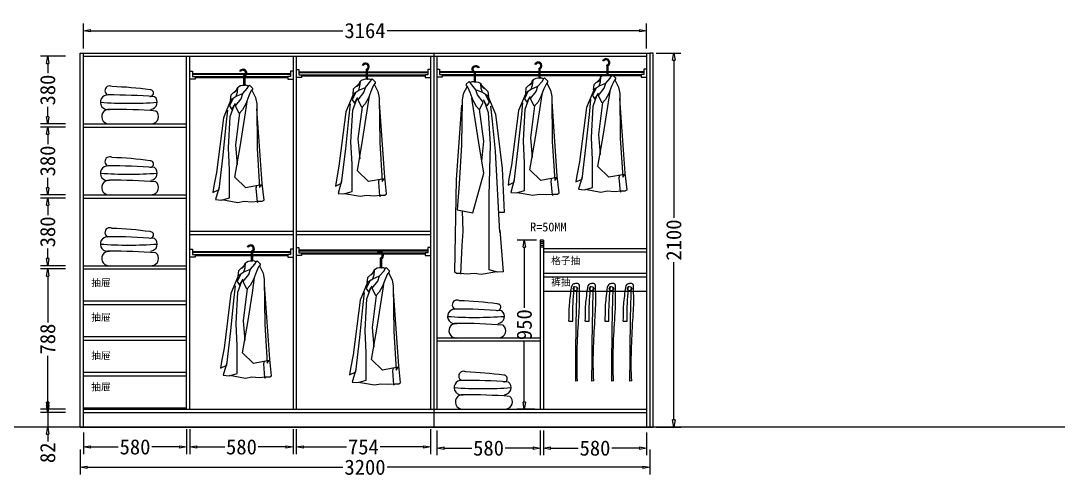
# Model space of a CAD drawing. Header units: millimetres. Extents: x 304407 to 361076, y -1262425 to -1203358.
# Drawn here: x 328569 to 334398, y -1259102 to -1256539 of the extents above; entities that cross this region are included whole.
import ezdxf

# ---------------------------------------------------------------- set-up
doc = ezdxf.new("R2010")
doc.units = ezdxf.units.MM
doc.header["$LTSCALE"] = 20
doc.layers.get('Defpoints').update_dxf_attribs({"color": 250})
for name, color, linetype in [('4', 1, 'Continuous'), ('6', 6, 'Continuous'), ('8', 8, 'Continuous'), ('LAYER10', 11, 'Continuous'), ('LAYER8', 11, 'Continuous'), ('图层3', 4, 'Continuous'), ('墙体', 40, 'Continuous')]:
    doc.layers.add(name, color=color, linetype=linetype)
doc.styles.get("Standard").update_dxf_attribs({"font": 'SimSun.ttf', "height": 85})
doc.styles.add('text', font='SimSun.ttf', dxfattribs={"height": 85})
doc.dimstyles.new('周文晶', dxfattribs={"dimtxt": 70, "dimasz": 40, "dimexe": 40, "dimexo": 30, "dimgap": 10, "dimtad": 0, "dimdec": 0, "dimtxsty": 'Standard', "dimblk": 'CLOSEDBLANK', "dimcen": 200, "dimclrd": 256, "dimclre": 256, "dimadec": 0, "dimazin": 0, "dimtfac": 1, "dimtdec": 0, "dimtmove": 0, "dimatfit": 3, "dimldrblk": 'CLOSEDBLANK', "dimfxl": 100, "dimfxlon": 1, "dimarcsym": 0})

# ---------------------------------------------------------------- blocks, each defined once
blk = doc.blocks.new('_ClosedBlank')
at = {"color": 0, "linetype": 'ByBlock', "lineweight": -2}
for p, q in [((-1, 0.17), (0, 0)), ((-1, 0.17), (-1, -0.17)), ((0, 0), (-1, -0.17))]:
    blk.add_line(p, q, dxfattribs=at)
blk = doc.blocks.new('*D2474')
at = {"lineweight": -2, "transparency": 16777216}
for p, q in [((328921.1, -1258850.1), (328921.1, -1258971.6)), ((329501.1, -1258831.6), (329501.1, -1258971.6)), ((328961.1, -1258931.6), (329117.1, -1258931.6)), ((329461.1, -1258931.6), (329305.2, -1258931.6))]:
    blk.add_line(p, q, dxfattribs=at)
at = {"layer": 'Defpoints', "color": 0, "transparency": 16777216}
for p in [(329501.1, -1258720.1), (328921.1, -1258820.1), (329501.1, -1258931.6)]:
    blk.add_point(p, dxfattribs=at)
at = {"lineweight": -2, "transparency": 16777216, "xscale": 40, "yscale": 40, "zscale": 40, "rotation": 180}
blk.add_blockref('_ClosedBlank', (328921.1, -1258931.6), dxfattribs=at)
at = {"lineweight": -2, "transparency": 16777216, "xscale": 40, "yscale": 40, "zscale": 40}
blk.add_blockref('_ClosedBlank', (329501.1, -1258931.6), dxfattribs=at)
at = {"color": 0, "transparency": 16777216, "insert": (329211.1, -1258931.6), "char_height": 85, "attachment_point": 5}
blk.add_mtext('580', dxfattribs=at)
blk = doc.blocks.new('*D2475')
at = {"lineweight": -2, "transparency": 16777216}
for p, q in [((329519.1, -1258831.6), (329519.1, -1258971.6)), ((330099.1, -1258831.6), (330099.1, -1258971.6)), ((329559.1, -1258931.6), (329715.1, -1258931.6)), ((330059.1, -1258931.6), (329903.2, -1258931.6))]:
    blk.add_line(p, q, dxfattribs=at)
at = {"layer": 'Defpoints', "color": 0, "transparency": 16777216}
for p in [(329519.1, -1256738.1), (330099.1, -1258720.1), (330099.1, -1258931.6)]:
    blk.add_point(p, dxfattribs=at)
at = {"lineweight": -2, "transparency": 16777216, "xscale": 40, "yscale": 40, "zscale": 40, "rotation": 180}
blk.add_blockref('_ClosedBlank', (329519.1, -1258931.6), dxfattribs=at)
at = {"lineweight": -2, "transparency": 16777216, "xscale": 40, "yscale": 40, "zscale": 40}
blk.add_blockref('_ClosedBlank', (330099.1, -1258931.6), dxfattribs=at)
at = {"color": 0, "transparency": 16777216, "insert": (329809.1, -1258931.6), "char_height": 85, "attachment_point": 5}
blk.add_mtext('580', dxfattribs=at)
blk = doc.blocks.new('*D2476')
at = {"lineweight": -2, "transparency": 16777216}
for p, q in [((328921.1, -1256694.7), (328921.1, -1256554.7)), ((332085.1, -1256694.7), (332085.1, -1256554.7)), ((328961.1, -1256594.7), (330377.9, -1256594.7)), ((332045.1, -1256594.7), (330628.4, -1256594.7))]:
    blk.add_line(p, q, dxfattribs=at)
at = {"layer": 'Defpoints', "color": 0, "transparency": 16777216}
for p in [(332085.1, -1256594.7), (328921.1, -1256738.1), (332085.1, -1256738.1)]:
    blk.add_point(p, dxfattribs=at)
at = {"lineweight": -2, "transparency": 16777216, "xscale": 40, "yscale": 40, "zscale": 40, "rotation": 180}
blk.add_blockref('_ClosedBlank', (328921.1, -1256594.7), dxfattribs=at)
at = {"lineweight": -2, "transparency": 16777216, "xscale": 40, "yscale": 40, "zscale": 40}
blk.add_blockref('_ClosedBlank', (332085.1, -1256594.7), dxfattribs=at)
at = {"color": 0, "transparency": 16777216, "insert": (330503.1, -1256594.7), "char_height": 85, "attachment_point": 5}
blk.add_mtext('3164', dxfattribs=at)
blk = doc.blocks.new('*D2477')
at = {"lineweight": -2, "transparency": 16777216}
for p, q in [((328903.1, -1258945.7), (328903.1, -1259085.7)), ((332103.1, -1258945.7), (332103.1, -1259085.7)), ((328943.1, -1259045.7), (330378.9, -1259045.7)), ((332063.1, -1259045.7), (330627.4, -1259045.7))]:
    blk.add_line(p, q, dxfattribs=at)
at = {"layer": 'Defpoints', "color": 0, "transparency": 16777216}
for p in [(328903.1, -1258820.1), (332103.1, -1258820.1), (332103.1, -1259045.7)]:
    blk.add_point(p, dxfattribs=at)
at = {"lineweight": -2, "transparency": 16777216, "xscale": 40, "yscale": 40, "zscale": 40, "rotation": 180}
blk.add_blockref('_ClosedBlank', (328903.1, -1259045.7), dxfattribs=at)
at = {"lineweight": -2, "transparency": 16777216, "xscale": 40, "yscale": 40, "zscale": 40}
blk.add_blockref('_ClosedBlank', (332103.1, -1259045.7), dxfattribs=at)
at = {"color": 0, "transparency": 16777216, "insert": (330503.1, -1259045.7), "char_height": 85, "attachment_point": 5}
blk.add_mtext('3200', dxfattribs=at)
blk = doc.blocks.new('*D2478')
at = {"lineweight": -2, "transparency": 16777216}
for p, q in [((328720.9, -1258698.1), (328720.9, -1258658.1)), ((328820.9, -1258738.1), (328680.9, -1258738.1)), ((328720.9, -1258738.1), (328720.9, -1258820.1)), ((328820.9, -1258820.1), (328680.9, -1258820.1)), ((328720.9, -1258860.1), (328720.9, -1258900.1))]:
    blk.add_line(p, q, dxfattribs=at)
at = {"layer": 'Defpoints', "color": 0, "transparency": 16777216}
for p in [(328720.9, -1258738.1), (328921.1, -1258738.1), (328903.1, -1258820.1)]:
    blk.add_point(p, dxfattribs=at)
at = {"lineweight": -2, "transparency": 16777216, "xscale": 40, "yscale": 40, "zscale": 40}
for p, rotation in [((328720.9, -1258738.1), 270), ((328720.9, -1258820.1), 90)]:
    blk.add_blockref('_ClosedBlank', p, dxfattribs=dict(at, rotation=rotation))
at = {"color": 0, "transparency": 16777216, "insert": (328720.9, -1258964.2), "char_height": 85, "attachment_point": 5, "rotation": 90}
blk.add_mtext('82', dxfattribs=at)
blk = doc.blocks.new('*D2479')
at = {"lineweight": -2, "transparency": 16777216}
for p, q in [((328820.9, -1257932.1), (328680.9, -1257932.1)), ((328720.9, -1257972.1), (328720.9, -1258232.7)), ((328720.9, -1258680.1), (328720.9, -1258419.4)), ((328820.9, -1258720.1), (328680.9, -1258720.1))]:
    blk.add_line(p, q, dxfattribs=at)
at = {"layer": 'Defpoints', "color": 0, "transparency": 16777216}
for p in [(328720.9, -1257932.1), (328921.1, -1257932.1), (328921.1, -1258720.1)]:
    blk.add_point(p, dxfattribs=at)
at = {"lineweight": -2, "transparency": 16777216, "xscale": 40, "yscale": 40, "zscale": 40}
for p, rotation in [((328720.9, -1257932.1), 90), ((328720.9, -1258720.1), 270)]:
    blk.add_blockref('_ClosedBlank', p, dxfattribs=dict(at, rotation=rotation))
at = {"color": 0, "transparency": 16777216, "insert": (328720.9, -1258326.1), "char_height": 85, "attachment_point": 5, "rotation": 90}
blk.add_mtext('788', dxfattribs=at)
blk = doc.blocks.new('*D2480')
at = {"lineweight": -2, "transparency": 16777216}
for p, q in [((328820.9, -1257534.1), (328680.9, -1257534.1)), ((328720.9, -1257574.1), (328720.9, -1257630)), ((328720.9, -1257874.1), (328720.9, -1257818.1)), ((328820.9, -1257914.1), (328680.9, -1257914.1))]:
    blk.add_line(p, q, dxfattribs=at)
at = {"layer": 'Defpoints', "color": 0, "transparency": 16777216}
for p in [(328720.9, -1257534.1), (328921.1, -1257534.1), (328921.1, -1257914.1)]:
    blk.add_point(p, dxfattribs=at)
at = {"lineweight": -2, "transparency": 16777216, "xscale": 40, "yscale": 40, "zscale": 40}
for p, rotation in [((328720.9, -1257534.1), 90), ((328720.9, -1257914.1), 270)]:
    blk.add_blockref('_ClosedBlank', p, dxfattribs=dict(at, rotation=rotation))
at = {"color": 0, "transparency": 16777216, "insert": (328720.9, -1257724.1), "char_height": 85, "attachment_point": 5, "rotation": 90}
blk.add_mtext('380', dxfattribs=at)
blk = doc.blocks.new('*D2481')
at = {"lineweight": -2, "transparency": 16777216}
for p, q in [((328820.9, -1257136.1), (328680.9, -1257136.1)), ((328720.9, -1257176.1), (328720.9, -1257232)), ((328720.9, -1257476.1), (328720.9, -1257420.1)), ((328820.9, -1257516.1), (328680.9, -1257516.1))]:
    blk.add_line(p, q, dxfattribs=at)
at = {"layer": 'Defpoints', "color": 0, "transparency": 16777216}
for p in [(328720.9, -1257136.1), (328921.1, -1257136.1), (328921.1, -1257516.1)]:
    blk.add_point(p, dxfattribs=at)
at = {"lineweight": -2, "transparency": 16777216, "xscale": 40, "yscale": 40, "zscale": 40}
for p, rotation in [((328720.9, -1257136.1), 90), ((328720.9, -1257516.1), 270)]:
    blk.add_blockref('_ClosedBlank', p, dxfattribs=dict(at, rotation=rotation))
at = {"color": 0, "transparency": 16777216, "insert": (328720.9, -1257326.1), "char_height": 85, "attachment_point": 5, "rotation": 90}
blk.add_mtext('380', dxfattribs=at)
blk = doc.blocks.new('*D2482')
at = {"lineweight": -2, "transparency": 16777216}
for p, q in [((328820.9, -1256738.1), (328680.9, -1256738.1)), ((328720.9, -1256778.1), (328720.9, -1256834)), ((328720.9, -1257078.1), (328720.9, -1257022.1)), ((328820.9, -1257118.1), (328680.9, -1257118.1))]:
    blk.add_line(p, q, dxfattribs=at)
at = {"layer": 'Defpoints', "color": 0, "transparency": 16777216}
for p in [(328720.9, -1256738.1), (328921.1, -1256738.1), (328921.1, -1257118.1)]:
    blk.add_point(p, dxfattribs=at)
at = {"lineweight": -2, "transparency": 16777216, "xscale": 40, "yscale": 40, "zscale": 40}
for p, rotation in [((328720.9, -1256738.1), 90), ((328720.9, -1257118.1), 270)]:
    blk.add_blockref('_ClosedBlank', p, dxfattribs=dict(at, rotation=rotation))
at = {"color": 0, "transparency": 16777216, "insert": (328720.9, -1256928.1), "char_height": 85, "attachment_point": 5, "rotation": 90}
blk.add_mtext('380', dxfattribs=at)
blk = doc.blocks.new('*D2483')
at = {"lineweight": -2, "transparency": 16777216}
for p, q in [((332138, -1256720.1), (332278, -1256720.1)), ((332238, -1256760.1), (332238, -1257645.3)), ((332238, -1258780.1), (332238, -1257894.8)), ((332138, -1258820.1), (332278, -1258820.1))]:
    blk.add_line(p, q, dxfattribs=at)
at = {"layer": 'Defpoints', "color": 0, "transparency": 16777216}
for p in [(332103.1, -1256720.1), (332238, -1256720.1), (332103.1, -1258820.1)]:
    blk.add_point(p, dxfattribs=at)
at = {"lineweight": -2, "transparency": 16777216, "xscale": 40, "yscale": 40, "zscale": 40}
for p, rotation in [((332238, -1256720.1), 90), ((332238, -1258820.1), 270)]:
    blk.add_blockref('_ClosedBlank', p, dxfattribs=dict(at, rotation=rotation))
at = {"color": 0, "transparency": 16777216, "insert": (332238, -1257770.1), "char_height": 85, "attachment_point": 5, "rotation": 90}
blk.add_mtext('2100', dxfattribs=at)
blk = doc.blocks.new('*D2484')
at = {"lineweight": -2, "transparency": 16777216}
for p, q in [((331505.1, -1258838.3), (331505.1, -1258978.3)), ((332085.1, -1258850.1), (332085.1, -1258978.3)), ((331545.1, -1258938.3), (331701.1, -1258938.3)), ((332045.1, -1258938.3), (331889.2, -1258938.3))]:
    blk.add_line(p, q, dxfattribs=at)
at = {"layer": 'Defpoints', "color": 0, "transparency": 16777216}
for p in [(331505.1, -1258720.1), (332085.1, -1258820.1), (332085.1, -1258938.3)]:
    blk.add_point(p, dxfattribs=at)
at = {"lineweight": -2, "transparency": 16777216, "xscale": 40, "yscale": 40, "zscale": 40, "rotation": 180}
blk.add_blockref('_ClosedBlank', (331505.1, -1258938.3), dxfattribs=at)
at = {"lineweight": -2, "transparency": 16777216, "xscale": 40, "yscale": 40, "zscale": 40}
blk.add_blockref('_ClosedBlank', (332085.1, -1258938.3), dxfattribs=at)
at = {"color": 0, "transparency": 16777216, "insert": (331795.1, -1258938.3), "char_height": 85, "attachment_point": 5}
blk.add_mtext('580', dxfattribs=at)
blk = doc.blocks.new('*D2485')
at = {"lineweight": -2, "transparency": 16777216}
for p, q in [((330117.1, -1258831.6), (330117.1, -1258971.6)), ((330871.1, -1258831.6), (330871.1, -1258971.6)), ((330157.1, -1258931.6), (330399.4, -1258931.6)), ((330831.1, -1258931.6), (330588.9, -1258931.6))]:
    blk.add_line(p, q, dxfattribs=at)
at = {"layer": 'Defpoints', "color": 0, "transparency": 16777216}
for p in [(330117.1, -1258720.1), (330871.1, -1258720.1), (330871.1, -1258931.6)]:
    blk.add_point(p, dxfattribs=at)
at = {"lineweight": -2, "transparency": 16777216, "xscale": 40, "yscale": 40, "zscale": 40, "rotation": 180}
blk.add_blockref('_ClosedBlank', (330117.1, -1258931.6), dxfattribs=at)
at = {"lineweight": -2, "transparency": 16777216, "xscale": 40, "yscale": 40, "zscale": 40}
blk.add_blockref('_ClosedBlank', (330871.1, -1258931.6), dxfattribs=at)
at = {"color": 0, "transparency": 16777216, "insert": (330494.1, -1258931.6), "char_height": 85, "attachment_point": 5}
blk.add_mtext('754', dxfattribs=at)
blk = doc.blocks.new('*D2486')
at = {"lineweight": -2, "transparency": 16777216}
for p, q in [((331466.1, -1257770.1), (331358.1, -1257770.1)), ((331398.1, -1257810.1), (331398.1, -1258150.1)), ((331398.1, -1258680.1), (331398.1, -1258340.1)), ((331457.1, -1258720.1), (331358.1, -1258720.1))]:
    blk.add_line(p, q, dxfattribs=at)
at = {"layer": 'Defpoints', "color": 0, "transparency": 16777216}
for p in [(331496.1, -1257770.1), (331398.1, -1258720.1), (331487.1, -1258720.1)]:
    blk.add_point(p, dxfattribs=at)
at = {"lineweight": -2, "transparency": 16777216, "xscale": 40, "yscale": 40, "zscale": 40}
for p, rotation in [((331398.1, -1257770.1), 90), ((331398.1, -1258720.1), 270)]:
    blk.add_blockref('_ClosedBlank', p, dxfattribs=dict(at, rotation=rotation))
at = {"color": 0, "transparency": 16777216, "insert": (331398.1, -1258245.1), "char_height": 85, "attachment_point": 5, "rotation": 90}
blk.add_mtext('950', dxfattribs=at)
blk = doc.blocks.new('*D2487')
at = {"lineweight": -2, "transparency": 16777216}
for p, q in [((330907.1, -1258838.3), (330907.1, -1258978.3)), ((331487.1, -1258838.3), (331487.1, -1258978.3)), ((330947.1, -1258938.3), (331103.1, -1258938.3)), ((331447.1, -1258938.3), (331291.2, -1258938.3))]:
    blk.add_line(p, q, dxfattribs=at)
at = {"layer": 'Defpoints', "color": 0, "transparency": 16777216}
for p in [(330907.1, -1258720.1), (331487.1, -1258720.1), (330907.1, -1258938.3)]:
    blk.add_point(p, dxfattribs=at)
at = {"lineweight": -2, "transparency": 16777216, "xscale": 40, "yscale": 40, "zscale": 40, "rotation": 180}
blk.add_blockref('_ClosedBlank', (330907.1, -1258938.3), dxfattribs=at)
at = {"lineweight": -2, "transparency": 16777216, "xscale": 40, "yscale": 40, "zscale": 40}
blk.add_blockref('_ClosedBlank', (331487.1, -1258938.3), dxfattribs=at)
at = {"color": 0, "transparency": 16777216, "insert": (331197.1, -1258938.3), "char_height": 85, "attachment_point": 5}
blk.add_mtext('580', dxfattribs=at)
blk = doc.blocks.new('A$C1C5764E0')
at = {"layer": '8'}
for p, q in [((172.3, 708.4), (172.3, 657.4)), ((178.3, 708.4), (178.3, 657.4)), ((137.4, 618.5), (140.1, 644.9)), ((191.5, 639.3), (201.2, 654.6)), ((201.2, 654.6), (205.3, 658.7)), ((205.3, 658.7), (222, 642.1)), ((222, 642.1), (222, 635.2)), ((113.7, 585.2), (93.2, 541.7)), ((99.9, 601.9), (97.1, 574.2)), ((97.1, 574.2), (130.4, 596.4)), ((135.3, 635.3), (99.9, 601.9)), ((130.4, 596.4), (137.4, 618.5)), ((130.4, 596.4), (167.9, 611.6)), ((158.2, 582.5), (167.9, 611.6)), ((167.9, 611.6), (191.5, 639.3)), ((201.2, 597.8), (184.5, 553.4)), ((213.6, 624.1), (201.2, 597.8)), ((222, 635.2), (213.6, 624.1)), ((217.8, 629.6), (238.6, 589.4)), ((238.6, 589.4), (245.5, 553.4)), ((103, 580.9), (58.4, 475.1)), ((93.2, 541.7), (106.3, 522.1)), ((96.5, 482.8), (119.4, 544.9)), ((106.3, 522.1), (125.9, 554.7)), ((126.3, 542.3), (158.2, 582.5)), ((147.1, 499.3), (126.3, 542.3)), ((184.5, 553.4), (166.5, 520.1)), ((178.3, 479.5), (191.3, 564.6)), ((245.5, 553.4), (248.3, 302.5)), ((276.4, 106.8), (247, 525.3)), ((58.4, 475.1), (19.5, 168.8)), ((75, 435), (83.4, 518.8)), ((86.6, 306.3), (96.5, 482.8)), ((148.8, 502.4), (125.9, 322.6)), ((166.5, 520.1), (147.1, 499.3)), ((152.1, 312.8), (178.3, 479.5)), ((57, 265.8), (75, 435)), ((93.2, 180.9), (86.6, 306.3)), ((122.6, 142.8), (152.1, 312.8)), ((125.9, 322.6), (135.7, 211.4)), ((248.3, 302.5), (262.2, 83.5)), ((34.3, 73.1), (57, 265.8)), ((93.2, 26.2), (93.2, 180.9)), ((19.5, 168.8), (4.8, 92.7)), ((184.8, 82.8), (122.6, 142.8)), ((4.8, 92.7), (0, 56.7)), ((0, 56.7), (34.3, 73.1)), ((34.3, 86.2), (14.7, 16.3)), ((273.1, 99.1), (184.8, 82.8)), ((244.2, 93.8), (240.9, 79.6)), ((240.9, 79.6), (247.4, 1.1)), ((262.2, 83.5), (273.1, 99.1)), ((286.7, 13.1), (276.4, 106.8)), ((14.7, 16.3), (47.4, 13.1)), ((47.4, 13.1), (93.2, 26.2)), ((50.7, 16.3), (139, 0)), ((139, 0), (175, 6.5)), ((175, 6.5), (217.5, 3.3)), ((217.5, 3.3), (253.5, 6.5)), ((247.4, 1.1), (254, 3.3)), ((253.5, 6.5), (276.9, 6.5)), ((276.9, 6.5), (286.7, 13.1))]:
    blk.add_line(p, q, dxfattribs=at)
for centre, radius, start, end in [((168.9, 727.1), 20.9, 296.63379, 159.52854), ((168.9, 727.1), 14.9, 296.63379, 150.61748), ((175.9, 709.9), 3.91, 94.6712, 201.96259), ((110.9, 641.2), 25.1, 286.26362, 2.02477), ((168.9, 613.1), 43.9, 77.69929, 138.59655), ((186.2, 639.8), 18, 42.48003, 116.33917)]:
    blk.add_arc(centre, radius, start, end, dxfattribs=at)
blk = doc.blocks.new('A$C4F477F88')
at = {"layer": 'LAYER10'}
blk.add_blockref('A$C1C5764E0', (0, 0), dxfattribs=at)
blk = doc.blocks.new('A$C5E603B19')
at = {"layer": 'LAYER8'}
blk.add_blockref('A$C4F477F88', (0, 0), dxfattribs=at)
blk = doc.blocks.new('A$C1B0A679D')
at = {"layer": '图层3'}
blk.add_blockref('A$C5E603B19', (0, 0), dxfattribs=at)
blk = doc.blocks.new('A$C52EB379C')
at = {"layer": '8'}
for p, q in [((163.3, 1134.6), (163.3, 1083.5)), ((169.3, 1134.6), (169.3, 1083.5)), ((126.4, 1061.5), (91, 1028.1)), ((128.4, 1044.7), (131.2, 1071)), ((159, 1037.8), (182.5, 1065.5)), ((182.5, 1065.5), (192.3, 1080.7)), ((192.3, 1080.7), (196.4, 1084.9)), ((204.7, 1050.2), (192.3, 1023.9)), ((196.4, 1084.9), (213.1, 1068.3)), ((213.1, 1061.3), (204.7, 1050.2)), ((208.9, 1055.8), (229.7, 1015.6)), ((213.1, 1068.3), (213.1, 1061.3)), ((94.1, 1007.1), (49.5, 901.3)), ((104.8, 1011.4), (84.3, 967.8)), ((91, 1028.1), (88.2, 1000.3)), ((88.2, 1000.3), (121.5, 1022.5)), ((117.4, 968.5), (149.3, 1008.7)), ((121.5, 1022.5), (128.4, 1044.7)), ((121.5, 1022.5), (159, 1037.8)), ((149.3, 1008.7), (159, 1037.8)), ((192.3, 1023.9), (175.6, 979.5)), ((229.7, 1015.6), (236.6, 979.5)), ((66.1, 861.1), (74.5, 944.9)), ((84.3, 967.8), (97.4, 948.2)), ((87.6, 909), (110.5, 971.1)), ((97.4, 948.2), (117, 980.9)), ((138.2, 925.5), (117.4, 968.5)), ((157.6, 946.3), (138.2, 925.5)), ((175.6, 979.5), (157.6, 946.3)), ((169.3, 905.7), (182.4, 990.7)), ((236.6, 979.5), (239.4, 728.7)), ((267.5, 533), (238.1, 951.5)), ((49.5, 901.3), (10.6, 595)), ((77.7, 732.4), (87.6, 909)), ((139.9, 928.6), (117, 748.8)), ((143.2, 738.9), (169.3, 905.7)), ((48.1, 692), (66.1, 861.1)), ((84.3, 444.7), (77.7, 732.4)), ((113.7, 568.9), (143.2, 738.9)), ((117, 748.8), (126.8, 637.6)), ((239.4, 728.7), (253.3, 509.7)), ((25.4, 235.4), (48.1, 692)), ((10.6, 595), (0, 349)), ((175.9, 346.6), (113.7, 568.9)), ((277.8, 13.1), (267.5, 533)), ((253.3, 509.7), (264.2, 362.9)), ((84.3, 26.2), (84.3, 444.7)), ((264.2, 362.9), (175.9, 346.6)), ((235.3, 357.6), (232, 242)), ((0, 349), (31, 349)), ((25.4, 248.5), (5.8, 16.3)), ((232, 242), (238.5, 163.5)), ((238.5, 163.5), (245.1, 3.3)), ((5.8, 16.3), (38.5, 13.1)), ((38.5, 13.1), (84.3, 26.2)), ((41.7, 16.3), (130.1, 0)), ((130.1, 0), (166.1, 6.5)), ((166.1, 6.5), (208.6, 3.3)), ((208.6, 3.3), (244.6, 6.5)), ((244.6, 6.5), (268, 6.5)), ((268, 6.5), (277.8, 13.1))]:
    blk.add_line(p, q, dxfattribs=at)
for centre, radius, start, end in [((160, 1153.2), 20.9, 296.63379, 159.52854), ((160, 1153.2), 14.9, 296.63379, 150.61748), ((167, 1136), 3.91, 94.6712, 201.96259), ((102, 1067.4), 25.1, 286.26362, 2.02477), ((160, 1039.2), 43.9, 77.69929, 138.59655), ((177.3, 1066), 18, 42.48003, 116.33917)]:
    blk.add_arc(centre, radius, start, end, dxfattribs=at)
blk = doc.blocks.new('A$C05785CA5')
at = {"layer": 'LAYER10'}
blk.add_blockref('A$C52EB379C', (0, 0), dxfattribs=at)
blk = doc.blocks.new('A$C100967EE')
at = {"layer": 'LAYER10'}
blk.add_blockref('A$C05785CA5', (0, 0), dxfattribs=at)
blk = doc.blocks.new('A$C65D30603')
at = {"layer": 'LAYER8'}
blk.add_blockref('A$C100967EE', (0, 0), dxfattribs=at)
blk = doc.blocks.new('A$C50CE712E')
at = {"layer": '图层3'}
blk.add_blockref('A$C65D30603', (0, 0), dxfattribs=at)
blk = doc.blocks.new('A$C11F00F61')
at = {"color": 8}
blk.add_line((48.2, 0), (290.3, 1.2), dxfattribs=at)
at = {"layer": '墙体', "color": 8}
for centre, radius, start, end in [((52.6, 186.6), 26.7, 59.80213, 244.0801), ((9.8, -1698.7), 1909.1, 81.89814, 88.31115), ((280.3, 173), 18.4, 260.15505, 94.41573), ((41, 121.6), 41, 86.08337, 284.09881), ((159.2, 2329.1), 2213.2, 265.87556, 274.15905), ((53.8, -3125.6), 3288.1, 85.62439, 90.17553), ((279.7, 121.7), 40, 274.94064, 51.31651), ((48.2, 41), 41, 86.08337, 284.09881), ((61, -3206.2), 3288.1, 85.62439, 90.17553), ((286.9, 41.1), 40, 274.94064, 51.31651)]:
    blk.add_arc(centre, radius, start, end, dxfattribs=at)
blk = doc.blocks.new('A$C3B9601DC')
at = {"layer": '4', "color": 8}
blk.add_line((62, 1.5), (47.4, 0), dxfattribs=at)
for points, knots in [([(62, 1.5), (55.4, 144.3), (62.8, 324.3), (78.7, 548.8), (75.2, 622.1), (75.7, 684.6), (46.8, 686.9), (17.9, 676.1), (12.7, 599.8), (-1.5, 524.3), (4.4, 450.4), (0, 421.8)], [0, 0, 0, 0, 428.516837, 544.203019, 664.137455, 677.621305, 701.749401, 722.125787, 770.743064, 895.133582, 980.731534, 980.731534, 980.731534, 980.731534]), ([(37.8, 667.5), (32.8, 603.2), (26.4, 521.3), (26.8, 439.3), (26.9, 421.8)], [0, 0, 0, 0, 193.394932, 246.046188, 246.046188, 246.046188, 246.046188])]:
    blk.add_open_spline(points, degree=3, knots=knots, dxfattribs=at)
blk.add_spline([(57.6, 658.7), (53.2, 497.8), (47.4, 0)], degree=3, dxfattribs=at)
blk.add_open_spline([(1.4, 421.8), (10.7, 421.8), (19.9, 421.8), (29.2, 421.8)], degree=3, dxfattribs=at)
at = {"layer": '6', "color": 8}
blk.add_circle((47.2, 648.9), 15, dxfattribs=at)
blk = doc.blocks.new('edr334343')
at = {"layer": '6', "color": 8, "xscale": 0.7999999999301508, "yscale": 0.7999999999301508, "zscale": 0.7999999999301508}
for p in [(311012.9, -1202094.7), (311104.2, -1202094.7), (311215.5, -1202094.7), (311317.6, -1202094.7)]:
    blk.add_blockref('A$C3B9601DC', p, dxfattribs=at)

msp = doc.modelspace()

# ---------------------------------------------------------------- linework, layer by layer
for p, q in [((328903.1, -1258820.1), (328903.1, -1256720.1)), ((328903.1, -1256720.1), (332103.1, -1256720.1)), ((328921.1, -1258820.1), (328921.1, -1256720.1)), ((328921.1, -1256738.1), (332085.1, -1256738.1)), ((329501.1, -1258720.1), (329501.1, -1256738.1)), ((329519.1, -1258720.1), (329519.1, -1256738.1)), ((330099.1, -1256738.1), (330099.1, -1258720.1)), ((330117.1, -1256738.1), (330117.1, -1258720.1)), ((330871.1, -1256738.1), (330871.1, -1258720.1)), ((330889.1, -1256720.1), (330889.1, -1258820.1)), ((330907.1, -1256738.1), (330907.1, -1258720.1)), ((332085.1, -1256720.1), (332085.1, -1258820.1)), ((332103.1, -1256720.1), (332103.1, -1258820.1)), ((332121.1, -1256720.1), (332103.1, -1256720.1)), ((332121.1, -1258820.1), (332121.1, -1256720.1)), ((328921.1, -1257118.1), (329501.1, -1257118.1)), ((328921.1, -1257136.1), (329501.1, -1257136.1)), ((328921.1, -1257516.1), (329501.1, -1257516.1)), ((328921.1, -1257534.1), (329501.1, -1257534.1)), ((329519.1, -1257720.1), (330099.1, -1257720.1)), ((329519.1, -1257738.1), (330099.1, -1257738.1)), ((330117.1, -1257720.1), (330871.1, -1257720.1)), ((330117.1, -1257738.1), (330871.1, -1257738.1)), ((331487.1, -1257770.1), (331487.1, -1258720.1)), ((331505.1, -1257770.1), (331487.1, -1257770.1)), ((331505.1, -1257780.1), (331487.1, -1257780.1)), ((331505.1, -1257790.1), (331487.1, -1257790.1)), ((331505.1, -1257800.1), (331487.1, -1257800.1)), ((331505.1, -1257810.1), (331487.1, -1257810.1)), ((331505.1, -1257770.1), (331505.1, -1258720.1)), ((332085.1, -1257820.1), (331505.1, -1257820.1)), ((332085.1, -1257838.1), (331505.1, -1257838.1)), ((328921.1, -1257914.1), (329501.1, -1257914.1)), ((328921.1, -1257932.1), (329501.1, -1257932.1)), ((332085.1, -1257958.1), (331505.1, -1257958.1)), ((332085.1, -1257978.1), (331505.1, -1257978.1)), ((332085.1, -1258058.1), (331505.1, -1258058.1)), ((328921.1, -1258112.1), (329501.1, -1258112.1)), ((328921.1, -1258132.1), (329501.1, -1258132.1)), ((328921.1, -1258312.1), (329501.1, -1258312.1)), ((328921.1, -1258332.1), (329501.1, -1258332.1)), ((331487.1, -1258320.1), (330907.1, -1258320.1)), ((331487.1, -1258338.1), (330907.1, -1258338.1)), ((328921.1, -1258512.1), (329501.1, -1258512.1)), ((328921.1, -1258532.1), (329501.1, -1258532.1)), ((328921.1, -1258712.1), (329501.1, -1258712.1)), ((328921.1, -1258720.1), (332085.1, -1258720.1)), ((328921.1, -1258738.1), (332085.1, -1258738.1)), ((328903.1, -1258820.1), (332103.1, -1258820.1)), ((332103.1, -1258820.1), (332121.1, -1258820.1))]:
    msp.add_line(p, q)
at = {"color": 8}
msp.add_line((361075.9, -1258820.1), (304407.4, -1258820.1), dxfattribs=at)
msp.add_line((361075.9, -1258820.1), (304407.4, -1258820.1), dxfattribs=at)
at = {"lineweight": 30}
for points in [[(330117.1, -1256812.4), (330132.1, -1256812.4), (330132.1, -1256842.4), (330147.1, -1256842.4), (330147.1, -1256857.4), (330117.1, -1256857.4)], [(330871.1, -1256812.4), (330856.1, -1256812.4), (330856.1, -1256842.4), (330841.1, -1256842.4), (330841.1, -1256857.4), (330871.1, -1256857.4)], [(330907.1, -1256810.7), (330922.1, -1256810.7), (330922.1, -1256840.7), (330937.1, -1256840.7), (330937.1, -1256855.7), (330907.1, -1256855.7)], [(332085.1, -1256810.7), (332070.1, -1256810.7), (332070.1, -1256840.7), (332055.1, -1256840.7), (332055.1, -1256855.7), (332085.1, -1256855.7)], [(329519.1, -1256821), (329534.1, -1256821), (329534.1, -1256851), (329549.1, -1256851), (329549.1, -1256866), (329519.1, -1256866)], [(330084.1, -1256836), (329534.1, -1256836)], [(330084.1, -1256840.6), (329534.1, -1256840.6)], [(330069.1, -1256853.1), (329549.1, -1256853.1)], [(330069.1, -1256858.5), (329549.1, -1256858.5)], [(330099.1, -1256821), (330084.1, -1256821), (330084.1, -1256851), (330069.1, -1256851), (330069.1, -1256866), (330099.1, -1256866)], [(330856.1, -1256827.4), (330132.1, -1256827.4)], [(330856.1, -1256832), (330132.1, -1256832)], [(330841.1, -1256844.5), (330147.1, -1256844.5)], [(330841.1, -1256849.9), (330147.1, -1256849.9)], [(332070.1, -1256825.7), (330922.1, -1256825.7)], [(332070.1, -1256830.3), (330922.1, -1256830.3)], [(332055.1, -1256842.8), (330937.1, -1256842.8)], [(332055.1, -1256848.2), (330937.1, -1256848.2)], [(329519.1, -1257821), (329534.1, -1257821), (329534.1, -1257851), (329549.1, -1257851), (329549.1, -1257866), (329519.1, -1257866)], [(330084.1, -1257836), (329534.1, -1257836)], [(330084.1, -1257840.6), (329534.1, -1257840.6)], [(330069.1, -1257853.1), (329549.1, -1257853.1)], [(330069.1, -1257858.5), (329549.1, -1257858.5)], [(330099.1, -1257821), (330084.1, -1257821), (330084.1, -1257851), (330069.1, -1257851), (330069.1, -1257866), (330099.1, -1257866)], [(330117.1, -1257812.4), (330132.1, -1257812.4), (330132.1, -1257842.4), (330147.1, -1257842.4), (330147.1, -1257857.4), (330117.1, -1257857.4)], [(330856.1, -1257827.4), (330132.1, -1257827.4)], [(330856.1, -1257832), (330132.1, -1257832)], [(330841.1, -1257844.5), (330147.1, -1257844.5)], [(330841.1, -1257849.9), (330147.1, -1257849.9)], [(330871.1, -1257812.4), (330856.1, -1257812.4), (330856.1, -1257842.4), (330841.1, -1257842.4), (330841.1, -1257857.4), (330871.1, -1257857.4)]]:
    msp.add_lwpolyline(points, dxfattribs=at)

# ---------------------------------------------------------------- block references
for name, p in [('A$C1B0A679D', (331688.4, -1257500.5)), ('A$C1B0A679D', (329649, -1257559)), ('A$C1B0A679D', (330337.5, -1257524.5)), ('A$C1B0A679D', (331306.8, -1257518.4)), ('A$C11F00F61', (329016.5, -1257118.1)), ('A$C11F00F61', (329016.5, -1257516.1)), ('A$C11F00F61', (329016.5, -1257914.1)), ('A$C1B0A679D', (329691.9, -1258545.2)), ('A$C1B0A679D', (330416.7, -1258583.2)), ('edr334343', (20634, -56467.6)), ('A$C11F00F61', (330967.2, -1258320.1)), ('A$C11F00F61', (331003.9, -1258720.1))]:
    msp.add_blockref(name, p)
at = {"xscale": -1}
msp.add_blockref('A$C50CE712E', (331285, -1257963.9), dxfattribs=at)

# ---------------------------------------------------------------- texts
at = {"attachment_point": 1, "style": 'text'}
for s, insert, char_height, width in [('R=50MM', (331430.9, -1257671.6), 50, 419.038), ('格子抽', (331548.8, -1257865.2), 40, 305.609), ('抽屉', (328965.4, -1257989.8), 40, 305.609), ('裤抽', (331548.8, -1257986.4), 40, 305.609), ('抽屉', (328965.4, -1258183.1), 40, 305.609), ('抽屉', (328965.4, -1258398.2), 40, 305.609), ('抽屉', (328965.4, -1258574.7), 40, 305.609)]:
    msp.add_mtext(s, dxfattribs=dict(at, insert=insert, char_height=char_height, width=width))

# ---------------------------------------------------------------- dimensions: what is measured, and where the dimension line sits
for base, p1, p2, picture, middle in [((332085.1, -1256594.7), (328921.1, -1256738.1), (332085.1, -1256738.1), '*D2476', (330503.1, -1256594.7)), ((330099.1, -1258931.6), (329519.1, -1256738.1), (330099.1, -1258720.1), '*D2475', (329809.1, -1258931.6)), ((329501.1, -1258931.6), (328921.1, -1258820.1), (329501.1, -1258720.1), '*D2474', (329211.1, -1258931.6)), ((330871.1, -1258931.6), (330117.1, -1258720.1), (330871.1, -1258720.1), '*D2485', (330494.1, -1258931.6)), ((330907.1, -1258938.3), (331487.1, -1258720.1), (330907.1, -1258720.1), '*D2487', (331197.1, -1258938.3)), ((332085.1, -1258938.3), (331505.1, -1258720.1), (332085.1, -1258820.1), '*D2484', (331795.1, -1258938.3)), ((332103.1, -1259045.7), (328903.1, -1258820.1), (332103.1, -1258820.1), '*D2477', (330503.1, -1259045.7))]:
    dim = msp.add_linear_dim(base=base, p1=p1, p2=p2, dimstyle='周文晶')
    dim.commit()
    dim.dimension.update_dxf_attribs({"geometry": picture, "text_midpoint": middle})
for base, p1, p2, angle, picture, middle in [((328720.9, -1256738.1), (328921.1, -1257118.1), (328921.1, -1256738.1), 270, '*D2482', (328720.9, -1256928.1)), ((332238, -1256720.1), (332103.1, -1258820.1), (332103.1, -1256720.1), 90, '*D2483', (332238, -1257770.1)), ((328720.9, -1257136.1), (328921.1, -1257516.1), (328921.1, -1257136.1), 270, '*D2481', (328720.9, -1257326.1)), ((328720.9, -1257534.1), (328921.1, -1257914.1), (328921.1, -1257534.1), 270, '*D2480', (328720.9, -1257724.1)), ((331398.1, -1258720.1), (331496.1, -1257770.1), (331487.1, -1258720.1), 90, '*D2486', (331398.1, -1258245.1)), ((328720.9, -1257932.1), (328921.1, -1258720.1), (328921.1, -1257932.1), 270, '*D2479', (328720.9, -1258326.1))]:
    dim = msp.add_linear_dim(base=base, p1=p1, p2=p2, angle=angle, dimstyle='周文晶')
    dim.commit()
    dim.dimension.update_dxf_attribs({"geometry": picture, "text_midpoint": middle})
dim = msp.add_linear_dim(base=(328720.9, -1258738.1), p1=(328903.1, -1258820.1), p2=(328921.1, -1258738.1), angle=270, dimstyle='周文晶')
dim.commit()
dim.dimension.update_dxf_attribs({"geometry": '*D2478', "text_midpoint": (328720.9, -1258964.2), "dimtype": 128})

doc.saveas('drawing.dxf')
